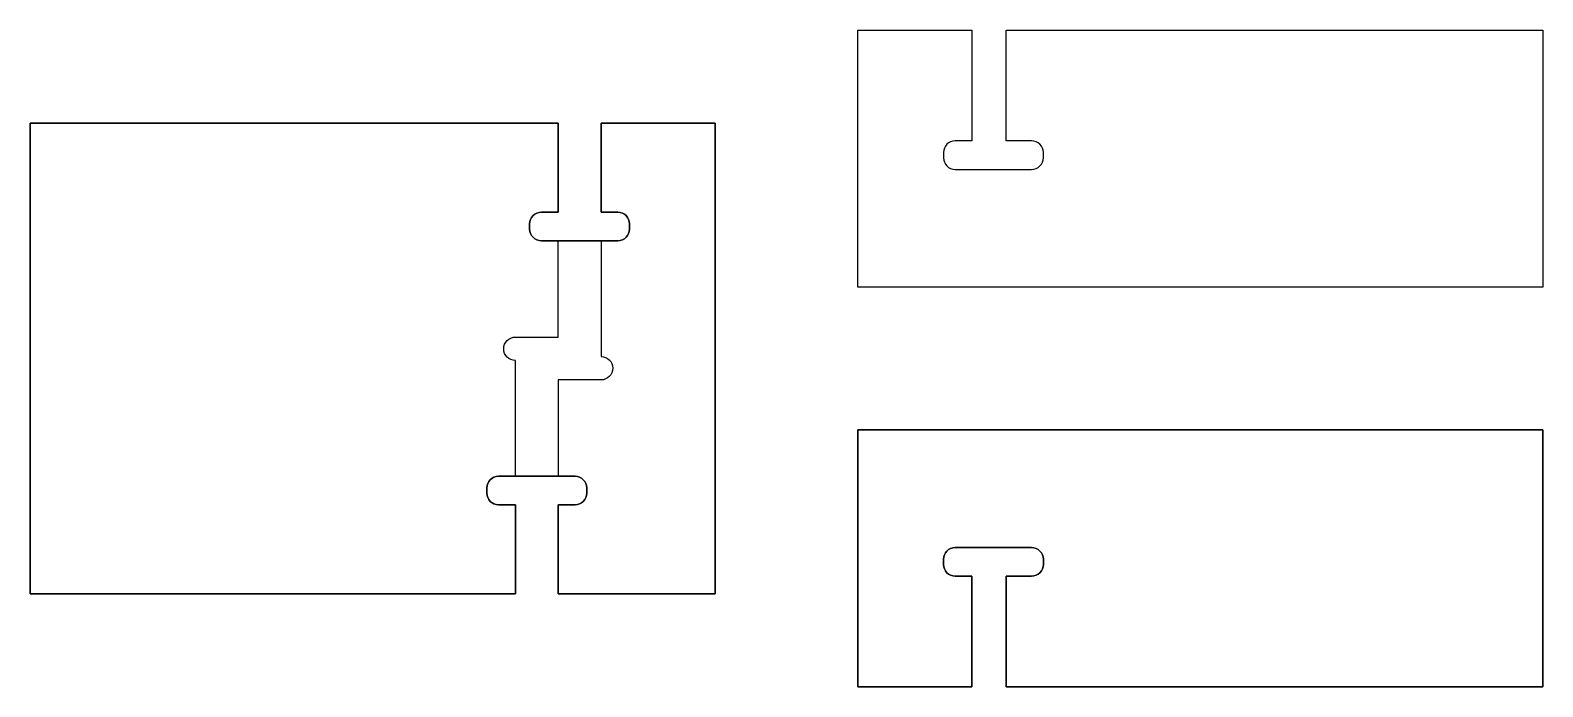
# Model space of a CAD drawing. Extents: x 0 to 530, y -32 to 198.
import ezdxf

# ---------------------------------------------------------------- set-up
doc = ezdxf.new("R2010")
doc.units = 0
doc.layers.add('1', color=7, linetype='CONTINUOUS')

# ---------------------------------------------------------------- blocks, each defined once
blk = doc.blocks.new('*M0')
at = {"layer": '1', "color": 7, "linetype": 'CONTINUOUS'}
for p, q in [((270, 92.37702, 15), (270, 182.37702, 15)), ((270, 182.37702), (270, 182.37702, 15)), ((270, 92.37702), (270, 182.37702)), ((270, 182.37702, 15), (310, 182.37702, 15)), ((270, 182.37702), (310, 182.37702)), ((310, 182.37702), (310, 182.37702, 15)), ((310, 182.37702, 15), (310, 143.62702, 15)), ((310, 182.37702), (310, 143.62702)), ((322, 143.62702, 15), (322, 182.37702, 15)), ((322, 182.37702), (322, 182.37702, 15)), ((322, 143.62702), (322, 182.37702)), ((322, 182.37702, 15), (510, 182.37702, 15)), ((322, 182.37702), (510, 182.37702)), ((510, 182.37702, 15), (510, 92.37702, 15)), ((510, 182.37702), (510, 92.37702)), ((510, 182.37702), (510, 182.37702, 15)), ((310, 143.62702, 15), (304.1, 143.62702, 15)), ((304.1, 143.62702), (304.1, 143.62702, 15)), ((310, 143.62702), (304.1, 143.62702)), ((310, 143.62702), (310, 143.62702, 15)), ((330.9, 143.62702, 15), (322, 143.62702, 15)), ((322, 143.62702), (322, 143.62702, 15)), ((330.9, 143.62702), (322, 143.62702)), ((330.9, 143.62702), (330.9, 143.62702, 15)), ((300, 139.52702), (300, 139.52702, 15)), ((300, 139.52702, 15), (300, 137.72702, 15)), ((300, 139.52702), (300, 137.72702)), ((335, 137.72702, 15), (335, 139.52702, 15)), ((335, 139.52702), (335, 139.52702, 15)), ((335, 137.72702), (335, 139.52702)), ((300, 137.72702), (300, 137.72702, 15)), ((304.1, 133.62702), (304.1, 133.62702, 15)), ((304.1, 133.62702, 15), (330.9, 133.62702, 15)), ((304.1, 133.62702), (330.9, 133.62702)), ((330.9, 133.62702), (330.9, 133.62702, 15)), ((335, 137.72702), (335, 137.72702, 15)), ((510, 92.37702, 15), (270, 92.37702, 15)), ((270, 92.37702), (270, 92.37702, 15)), ((510, 92.37702), (270, 92.37702)), ((510, 92.37702), (510, 92.37702, 15))]:
    blk.add_line(p, q, dxfattribs=at)
for centre, start, end in [((304.1, 139.52702, 15), 90, 180), ((304.1, 139.52702), 90, 180), ((330.9, 139.52702, 15), 0, 90), ((330.9, 139.52702), 0, 90), ((304.1, 137.72702, 15), 180, 270), ((304.1, 137.72702), 180, 270), ((330.9, 137.72702, 15), 270, 360), ((330.9, 137.72702), 270, 360)]:
    blk.add_arc(centre, 4.1, start, end, dxfattribs=at)
blk = doc.blocks.new('*M1')
at = {"layer": '1', "color": 7, "linetype": 'CONTINUOUS'}
for p, q in [((270, -17.37702, 15), (270, 72.62298, 15)), ((270, 72.62298), (270, 72.62298, 15)), ((270, 72.62298), (270, -17.37702)), ((270, 72.62298, 15), (510, 72.62298, 15)), ((510, 72.62298), (270, 72.62298)), ((510, 72.62298), (510, 72.62298, 15)), ((510, 72.62298, 15), (510, -17.37702, 15)), ((510, -17.37702), (510, 72.62298)), ((300, 27.27298), (300, 27.27298, 15)), ((300, 27.27298, 15), (300, 25.47298, 15)), ((300, 25.47298), (300, 27.27298)), ((330.9, 31.37298, 15), (304.1, 31.37298, 15)), ((304.1, 31.37298), (304.1, 31.37298, 15)), ((304.1, 31.37298), (330.9, 31.37298)), ((330.9, 31.37298), (330.9, 31.37298, 15)), ((335, 25.47298, 15), (335, 27.27298, 15)), ((335, 27.27298), (335, 27.27298, 15)), ((335, 27.27298), (335, 25.47298)), ((300, 25.47298), (300, 25.47298, 15)), ((304.1, 21.37298), (304.1, 21.37298, 15)), ((304.1, 21.37298, 15), (310, 21.37298, 15)), ((310, 21.37298), (304.1, 21.37298)), ((310, 21.37298), (310, 21.37298, 15)), ((310, 21.37298, 15), (310, -17.37702, 15)), ((310, -17.37702), (310, 21.37298)), ((322, -17.37702, 15), (322, 21.37298, 15)), ((322, 21.37298), (322, 21.37298, 15)), ((322, 21.37298), (322, -17.37702)), ((322, 21.37298, 15), (330.9, 21.37298, 15)), ((330.9, 21.37298), (322, 21.37298)), ((330.9, 21.37298), (330.9, 21.37298, 15)), ((335, 25.47298), (335, 25.47298, 15)), ((310, -17.37702, 15), (270, -17.37702, 15)), ((270, -17.37702), (270, -17.37702, 15)), ((270, -17.37702), (310, -17.37702)), ((310, -17.37702), (310, -17.37702, 15)), ((322, -17.37702), (322, -17.37702, 15)), ((510, -17.37702, 15), (322, -17.37702, 15)), ((322, -17.37702), (510, -17.37702)), ((510, -17.37702), (510, -17.37702, 15))]:
    blk.add_line(p, q, dxfattribs=at)
for centre, start, end in [((304.1, 27.27298, 15), 90, 180), ((330.9, 27.27298, 15), 360, 90), ((304.1, 25.47298, 15), 180, 270), ((330.9, 25.47298, 15), 270, 360)]:
    blk.add_arc(centre, 4.1, start, end, dxfattribs=at)
at = {"layer": '1', "color": 7, "linetype": 'CONTINUOUS', "extrusion": (0, 0, -1)}
for centre, start, end in [((-304.1, 27.27298), 0, 90), ((-330.9, 27.27298), 90, 180), ((-304.1, 25.47298), 270, 360), ((-330.9, 25.47298), 180, 270)]:
    blk.add_arc(centre, 4.1, start, end, dxfattribs=at)
blk = doc.blocks.new('*M2')
at = {"layer": '1', "color": 7, "linetype": 'CONTINUOUS'}
for p, q in [((185, 123.75, 12), (200, 123.75, 12)), ((185, 90, 12), (185, 123.75, 12)), ((185, 90, 15), (185, 123.75, 15)), ((185, 123.75, 15), (185, 123.75, 12)), ((200, 123.75, 12), (200, 83.2, 12)), ((200, 123.75, 15), (200, 83.2, 15)), ((200, 123.75, 12), (200, 123.75, 15)), ((165.9, 85.9, 12), (165.9, 85.9, 15)), ((170, 90, 12), (170, 90, 15)), ((170, 90, 15), (185, 90, 15)), ((170, 90, 12), (185, 90, 12)), ((185, 90, 12), (185, 90, 15)), ((170, 81.8, 12), (170, 81.8, 15)), ((170, 41.25, 12), (170, 81.8, 12)), ((170, 81.8, 12), (170, 81.8, 15)), ((170, 41.25, 15), (170, 81.8, 15)), ((200, 83.2, 12), (200, 83.2, 15)), ((200, 83.2, 12), (200, 83.2, 15)), ((185, 75, 12), (185, 41.25, 12)), ((200, 75, 12), (185, 75, 12)), ((200, 75, 15), (185, 75, 15)), ((185, 75, 12), (185, 75, 15)), ((185, 75, 15), (185, 41.25, 15)), ((200, 75, 12), (200, 75, 15)), ((204.1, 79.1, 12), (204.1, 79.1, 15)), ((170, 41.25, 12), (170, 41.25, 15)), ((185, 41.25, 12), (170, 41.25, 12)), ((185, 41.25, 15), (185, 41.25, 12))]:
    blk.add_line(p, q, dxfattribs=at)
at = {"layer": '1', "color": 7, "linetype": 'CONTINUOUS', "extrusion": (0, 0, -1)}
for centre, start, end in [((-170, 85.9, -15), 270, 90), ((-170, 85.9, -12), 270, 90), ((-200, 79.1, -12), 90, 270), ((-200, 79.1, -15), 90, 270)]:
    blk.add_arc(centre, 4.1, start, end, dxfattribs=at)
blk = doc.blocks.new('*M3')
at = {"layer": '1', "color": 7, "linetype": 'CONTINUOUS'}
for p, q in [((0, 165, 15), (185, 165, 15)), ((0, 0, 15), (0, 165, 15)), ((0, 165), (0, 165, 15)), ((0, 165), (0, 0)), ((185, 165), (0, 165)), ((185, 165, 15), (185, 133.75, 15)), ((185, 165), (185, 165, 15)), ((185, 133.75), (185, 165)), ((200, 133.75, 15), (200, 165, 15)), ((200, 165), (200, 165, 15)), ((200, 165), (200, 133.75)), ((200, 165, 15), (240, 165, 15)), ((240, 165), (200, 165)), ((240, 165), (240, 165, 15)), ((240, 165, 15), (240, 0, 15)), ((240, 0), (240, 165)), ((185, 133.75, 15), (179.1, 133.75, 15)), ((179.1, 133.75), (179.1, 133.75, 15)), ((179.1, 133.75), (185, 133.75)), ((185, 133.75), (185, 133.75, 15)), ((205.9, 133.75, 15), (200, 133.75, 15)), ((200, 133.75), (200, 133.75, 15)), ((200, 133.75), (205.9, 133.75)), ((205.9, 133.75), (205.9, 133.75, 15)), ((175, 129.65, 15), (175, 127.85, 15)), ((175, 129.65), (175, 129.65, 15)), ((175, 127.85), (175, 129.65)), ((175, 127.85), (175, 127.85, 15)), ((210, 127.85, 15), (210, 129.65, 15)), ((210, 129.65), (210, 129.65, 15)), ((210, 129.65), (210, 127.85)), ((210, 127.85), (210, 127.85, 15)), ((179.1, 123.75, 15), (185, 123.75, 15)), ((179.1, 123.75), (179.1, 123.75, 15)), ((205.9, 123.75), (179.1, 123.75)), ((200, 123.75, 15), (205.9, 123.75, 15)), ((205.9, 123.75), (205.9, 123.75, 15)), ((160, 37.15, 15), (160, 35.35, 15)), ((160, 37.15), (160, 37.15, 15)), ((160, 35.35), (160, 37.15)), ((170, 41.25, 15), (164.1, 41.25, 15)), ((164.1, 41.25), (164.1, 41.25, 15)), ((164.1, 41.25), (190.9, 41.25)), ((190.9, 41.25, 15), (185, 41.25, 15)), ((190.9, 41.25), (190.9, 41.25, 15)), ((195, 35.35, 15), (195, 37.15, 15)), ((195, 37.15), (195, 37.15, 15)), ((195, 37.15), (195, 35.35)), ((160, 35.35), (160, 35.35, 15)), ((195, 35.35), (195, 35.35, 15)), ((164.1, 31.25, 15), (170, 31.25, 15)), ((164.1, 31.25), (164.1, 31.25, 15)), ((170, 31.25), (164.1, 31.25)), ((170, 31.25, 15), (170, 0, 15)), ((170, 31.25), (170, 31.25, 15)), ((170, 0), (170, 31.25)), ((185, 0, 15), (185, 31.25, 15)), ((185, 31.25), (185, 31.25, 15)), ((185, 31.25), (185, 0)), ((185, 31.25, 15), (190.9, 31.25, 15)), ((190.9, 31.25), (185, 31.25)), ((190.9, 31.25), (190.9, 31.25, 15)), ((170, 0, 15), (0, 0, 15)), ((0, 0), (0, 0, 15)), ((0, 0), (170, 0)), ((170, 0), (170, 0, 15)), ((185, 0), (185, 0, 15)), ((240, 0, 15), (185, 0, 15)), ((185, 0), (240, 0)), ((240, 0), (240, 0, 15))]:
    blk.add_line(p, q, dxfattribs=at)
for centre, start, end in [((179.1, 129.65, 15), 90, 180), ((205.9, 129.65, 15), 0, 90), ((179.1, 127.85, 15), 180, 270), ((205.9, 127.85, 15), 270, 360), ((164.1, 37.15, 15), 90, 180), ((190.9, 37.15, 15), 360, 90), ((164.1, 35.35, 15), 180, 270), ((190.9, 35.35, 15), 270, 360)]:
    blk.add_arc(centre, 4.1, start, end, dxfattribs=at)
at = {"layer": '1', "color": 7, "linetype": 'CONTINUOUS', "extrusion": (0, 0, -1)}
for centre, start, end in [((-179.1, 129.65), 360, 90), ((-205.9, 129.65), 90, 180), ((-179.1, 127.85), 270, 360), ((-205.9, 127.85), 180, 270), ((-164.1, 37.15), 0, 90), ((-190.9, 37.15), 90, 180), ((-164.1, 35.35), 270, 360), ((-190.9, 35.35), 180, 270)]:
    blk.add_arc(centre, 4.1, start, end, dxfattribs=at)
blk = doc.blocks.new('*M4')
at = {"layer": '1', "color": 7, "linetype": 'CONTINUOUS'}
for name in ['*M3', '*M2']:
    blk.add_blockref(name, (0, 0), dxfattribs=at)

msp = doc.modelspace()

# ---------------------------------------------------------------- block references
at = {"layer": '1', "color": 7, "linetype": 'CONTINUOUS'}
for name, p in [('*M0', (20, 15.12298)), ('*M4', (0, 0)), ('*M1', (20, -15.12298))]:
    msp.add_blockref(name, p, dxfattribs=at)

doc.saveas('drawing.dxf')
